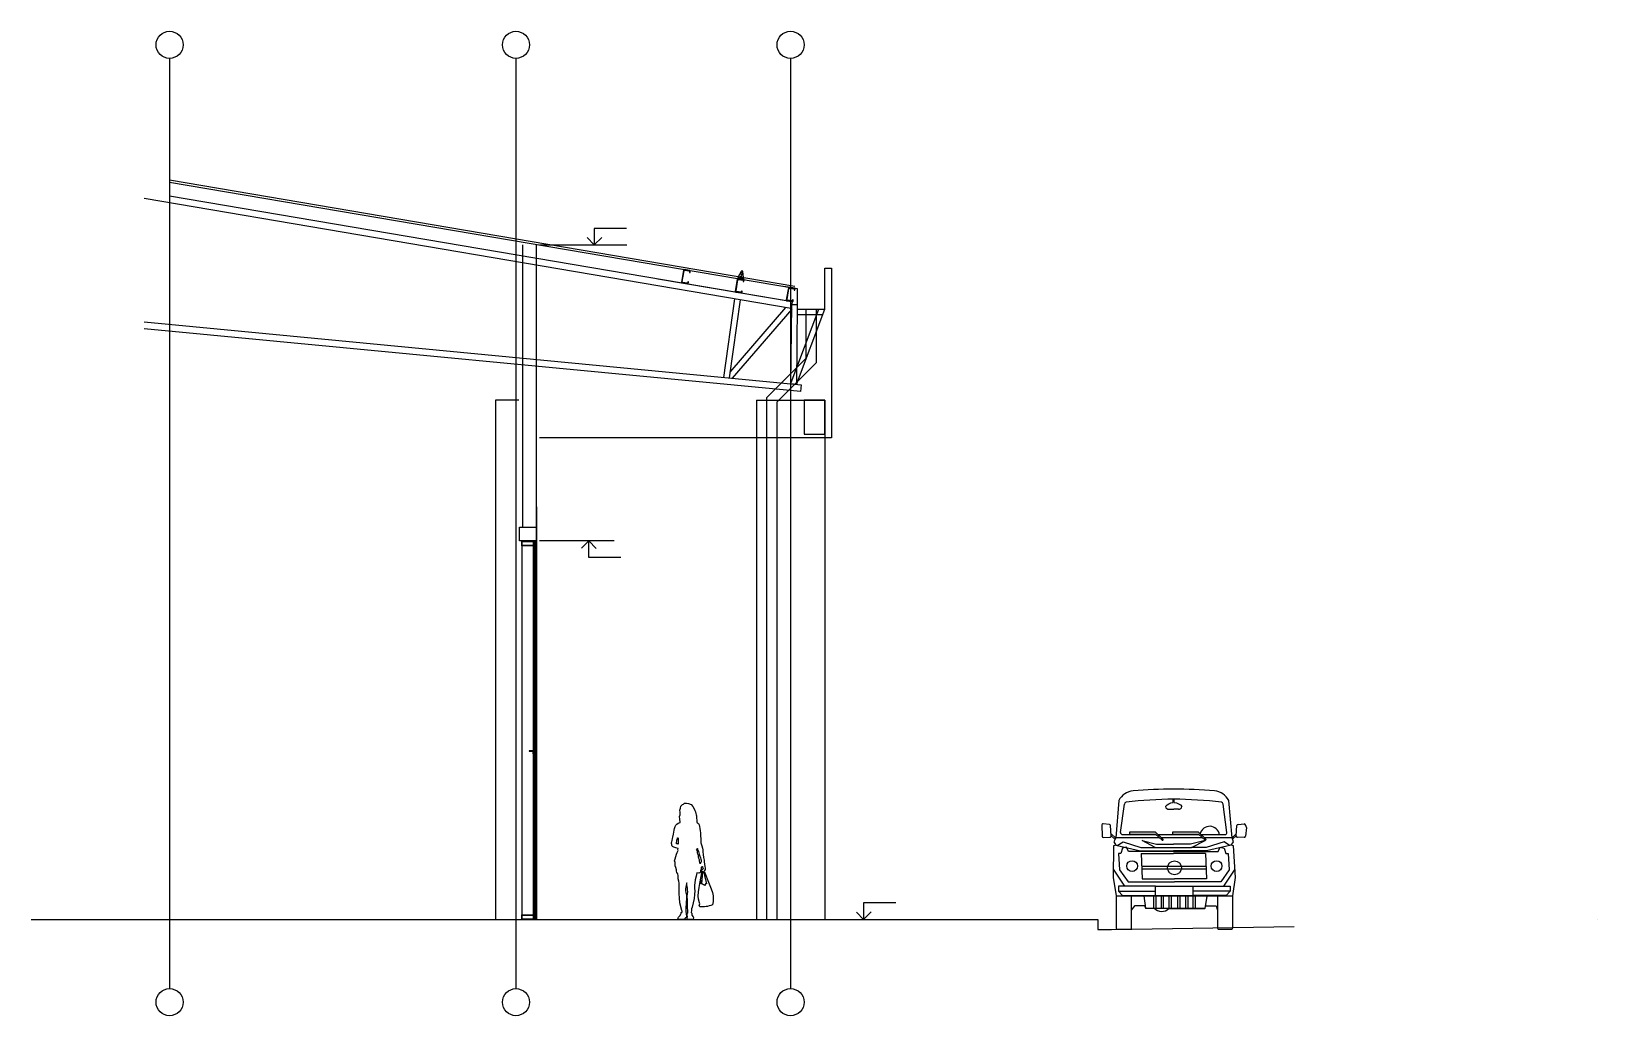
# Model space of a CAD drawing. Header units: metres. Extents: x -26.5 to -3.6, y 41.5 to 55.9.
import ezdxf

# ---------------------------------------------------------------- set-up
doc = ezdxf.new("R2010")
doc.units = ezdxf.units.M
for name, color, linetype in [('0-cortes', 7, 'Continuous'), ('0-EJES', 7, 'Continuous'), ('A-FLOR', 7, 'Continuous')]:
    doc.layers.add(name, color=color, linetype=linetype)

msp = doc.modelspace()

# ---------------------------------------------------------------- linework, layer by layer
at = {"color": 8}
for p, q in [((-24.475, 53.736), (-15.322, 52.181)), ((-24.475, 53.705), (-15.327, 52.152)), ((-24.475, 53.502), (-15.36, 51.955)), ((-19.061, 52.786), (-17.784, 52.786)), ((-16.146, 52.321), (-16.104, 52.4)), ((-16.101, 52.288), (-16.125, 52.293)), ((-16.072, 52.309), (-16.085, 52.396)), ((-15.374, 50.772), (-14.97, 51.845)), ((-15.299, 50.743), (-14.885, 51.845)), ((-15.16, 51.845), (-15.16, 51.124)), ((-15.01, 51.845), (-15.01, 51.062)), ((-15.285, 51.765), (-14.915, 51.765)), ((-15.16, 51.124), (-15.738, 50.545)), ((-15.01, 51.062), (-15.588, 50.483)), ((-19.705, 50.514), (-19.705, 42.914)), ((-19.361, 50.514), (-19.705, 50.514)), ((-15.885, 50.514), (-14.885, 50.514)), ((-15.885, 50.514), (-15.885, 42.914)), ((-15.738, 50.545), (-15.738, 42.914)), ((-15.588, 50.483), (-15.588, 42.914)), ((-14.885, 50.514), (-14.885, 42.914)), ((-19.105, 48.953), (-19.105, 42.914)), ((-19.131, 48.447), (-19.132, 48.447)), ((-19.131, 48.447), (-19.132, 48.447)), ((-19.132, 48.435), (-19.131, 48.435)), ((-19.132, 48.435), (-19.131, 48.435)), ((-19.124, 48.44), (-19.125, 48.44)), ((-19.124, 48.44), (-19.125, 48.44)), ((-19.113, 48.435), (-19.125, 48.435)), ((-19.113, 48.435), (-19.125, 48.435)), ((-19.114, 48.44), (-19.113, 48.44)), ((-19.114, 48.44), (-19.113, 48.44)), ((-17.969, 48.453), (-19.061, 48.453)), ((-19.137, 45.355), (-19.138, 45.355)), ((-19.137, 45.339), (-19.138, 45.339)), ((-19.131, 45.368), (-19.132, 45.368)), ((-19.131, 45.326), (-19.132, 45.326)), ((-19.113, 45.366), (-19.125, 45.366)), ((-19.124, 45.361), (-19.125, 45.361)), ((-19.125, 45.34), (-19.125, 45.34)), ((-19.125, 45.34), (-19.125, 45.34)), ((-19.124, 45.333), (-19.125, 45.333)), ((-19.113, 45.328), (-19.125, 45.328)), ((-19.114, 45.361), (-19.113, 45.361)), ((-19.114, 45.333), (-19.113, 45.333)), ((-19.113, 45.34), (-19.112, 45.34)), ((-19.113, 45.34), (-19.112, 45.34)), ((-10.554, 44.187), (-10.498, 44.602)), ((-9.845, 44.529), (-9.776, 44.529)), ((-9.784, 44.624), (-9.784, 44.672)), ((-9.707, 44.529), (-9.776, 44.529)), ((-9.768, 44.624), (-9.768, 44.672)), ((-8.998, 44.187), (-9.054, 44.602)), ((-10.83, 44.291), (-10.825, 44.132)), ((-10.718, 44.304), (-10.809, 44.311)), ((-10.69, 44.138), (-10.7, 44.286)), ((-8.862, 44.138), (-8.852, 44.286)), ((-8.834, 44.304), (-8.743, 44.311)), ((-8.713, 44.256), (-8.727, 44.132)), ((-10.805, 44.113), (-10.709, 44.117)), ((-10.629, 44.105), (-10.692, 44.166)), ((-10.691, 44.138), (-10.636, 44.09)), ((-10.602, 43.997), (-10.514, 44.051)), ((-10.525, 44.154), (-10.032, 44.154)), ((-10.514, 44.051), (-10.258, 43.966)), ((-10.042, 44.188), (-10.422, 44.188)), ((-10.422, 44.188), (-10.422, 44.162)), ((-10.422, 44.162), (-10.041, 44.162)), ((-10.047, 43.966), (-10.238, 44.066)), ((-10.238, 44.066), (-10.028, 44.015)), ((-9.934, 44.087), (-10.042, 44.188)), ((-10.041, 44.162), (-9.943, 44.072)), ((-10.005, 44.154), (-9.405, 44.154)), ((-9.415, 44.188), (-9.795, 44.188)), ((-9.795, 44.188), (-9.795, 44.162)), ((-9.795, 44.162), (-9.414, 44.162)), ((-9.314, 44.066), (-9.533, 44.015)), ((-9.514, 43.966), (-9.314, 44.066)), ((-9.307, 44.087), (-9.415, 44.188)), ((-9.414, 44.162), (-9.316, 44.072)), ((-9.378, 44.154), (-9.027, 44.154)), ((-9.038, 44.051), (-9.303, 43.966)), ((-8.959, 43.997), (-9.038, 44.051)), ((-8.923, 44.105), (-8.86, 44.166)), ((-8.861, 44.138), (-8.916, 44.09)), ((-8.747, 44.113), (-8.843, 44.117)), ((-10.623, 44.002), (-10.264, 43.917)), ((-10.584, 43.877), (-10.57, 43.637)), ((-10.548, 43.877), (-10.584, 43.877)), ((-10.524, 43.956), (-10.548, 43.877)), ((-10.466, 43.97), (-10.524, 43.956)), ((-10.436, 43.905), (-10.466, 43.97)), ((-9.78, 43.905), (-10.436, 43.905)), ((-10.264, 43.917), (-9.78, 43.917)), ((-10.258, 43.966), (-10.047, 43.966)), ((-10.251, 43.877), (-9.78, 43.877)), ((-10.047, 43.966), (-9.514, 43.966)), ((-10.028, 44.015), (-9.78, 44.015)), ((-9.533, 44.015), (-9.78, 44.015)), ((-9.297, 43.917), (-9.78, 43.917)), ((-9.78, 43.905), (-9.125, 43.905)), ((-9.309, 43.877), (-9.78, 43.877)), ((-9.303, 43.966), (-9.514, 43.966)), ((-8.937, 44.002), (-9.297, 43.917)), ((-9.125, 43.905), (-9.095, 43.97)), ((-9.095, 43.97), (-9.037, 43.956)), ((-9.037, 43.956), (-9.013, 43.877)), ((-9.013, 43.877), (-8.977, 43.877)), ((-8.977, 43.877), (-8.964, 43.637)), ((-10.49, 43.4), (-10.656, 43.647)), ((-10.57, 43.637), (-10.445, 43.462)), ((-8.964, 43.637), (-9.089, 43.462)), ((-9.044, 43.4), (-8.878, 43.647)), ((-10.044, 43.4), (-10.584, 43.4)), ((-10.584, 43.4), (-10.584, 43.328)), ((-10.445, 43.462), (-9.767, 43.462)), ((-10.044, 43.4), (-9.491, 43.4)), ((-10.044, 43.265), (-10.044, 43.4)), ((-9.089, 43.462), (-9.767, 43.462)), ((-9.491, 43.265), (-9.491, 43.4)), ((-9.491, 43.4), (-8.95, 43.4)), ((-8.95, 43.4), (-8.95, 43.328)), ((-10.619, 43.258), (-8.912, 43.258)), ((-10.584, 43.328), (-10.044, 43.328)), ((-10.584, 43.328), (-10.526, 43.265)), ((-10.526, 43.265), (-10.044, 43.265)), ((-10.072, 43.258), (-10.072, 43.078)), ((-10.044, 43.265), (-9.491, 43.265)), ((-10.038, 43.258), (-10.038, 43.078)), ((-9.962, 43.258), (-9.962, 43.078)), ((-9.929, 43.258), (-9.929, 43.078)), ((-9.849, 43.258), (-9.849, 43.078)), ((-9.815, 43.258), (-9.815, 43.078)), ((-9.719, 43.258), (-9.719, 43.078)), ((-9.685, 43.258), (-9.685, 43.078)), ((-9.605, 43.258), (-9.605, 43.078)), ((-9.572, 43.258), (-9.572, 43.078)), ((-9.496, 43.258), (-9.496, 43.078)), ((-8.95, 43.328), (-9.491, 43.328)), ((-9.008, 43.265), (-9.491, 43.265)), ((-9.463, 43.258), (-9.462, 43.078)), ((-8.95, 43.328), (-9.008, 43.265)), ((-19.113, 42.936), (-19.125, 42.936)), ((-19.124, 42.931), (-19.125, 42.931)), ((-19.125, 42.924), (-19.125, 42.924)), ((-19.125, 42.924), (-19.125, 42.924)), ((-19.125, 42.924), (-19.125, 42.924)), ((-19.114, 42.931), (-19.113, 42.931)), ((-19.113, 42.924), (-19.112, 42.924)), ((-19.113, 42.924), (-19.112, 42.924)), ((-19.113, 42.924), (-19.112, 42.924)), ((-10.187, 43.078), (-10.06, 43.078))]:
    msp.add_line(p, q, dxfattribs=at)
at = {"color": 3}
for p, q in [((-19.302, 48.653), (-19.302, 52.786)), ((-19.102, 48.453), (-19.102, 52.786))]:
    msp.add_line(p, q, dxfattribs=at)
at = {"color": 11}
for p, q in [((-14.885, 51.845), (-14.885, 52.445)), ((-14.885, 52.445), (-14.785, 52.445)), ((-14.785, 52.445), (-14.785, 49.964)), ((-15.285, 52.145), (-15.482, 52.178)), ((-15.285, 51.845), (-15.285, 52.145)), ((-15.285, 51.845), (-14.885, 51.845)), ((-14.785, 49.964), (-19.061, 49.964)), ((-19.131, 48.447), (-19.13, 48.448)), ((-19.131, 48.447), (-19.13, 48.448)), ((-19.131, 45.354), (-19.131, 48.447)), ((-19.13, 48.448), (-19.128, 48.448)), ((-19.13, 48.448), (-19.128, 48.448)), ((-19.128, 48.447), (-19.127, 48.448)), ((-19.128, 48.447), (-19.128, 48.448)), ((-19.128, 48.447), (-19.127, 48.448)), ((-19.128, 48.447), (-19.128, 48.448)), ((-19.128, 45.354), (-19.128, 48.447)), ((-19.127, 48.448), (-19.125, 48.448)), ((-19.127, 48.448), (-19.125, 48.448)), ((-19.125, 48.447), (-19.125, 48.448)), ((-19.125, 48.447), (-19.125, 48.448)), ((-19.125, 45.354), (-19.125, 48.447)), ((-19.113, 48.447), (-19.112, 48.448)), ((-19.113, 48.447), (-19.112, 48.448)), ((-19.113, 45.354), (-19.113, 48.447)), ((-19.112, 48.448), (-19.109, 48.448)), ((-19.112, 48.448), (-19.109, 48.448)), ((-19.109, 48.447), (-19.108, 48.448)), ((-19.109, 48.447), (-19.109, 48.448)), ((-19.109, 48.447), (-19.108, 48.448)), ((-19.109, 48.447), (-19.109, 48.448)), ((-19.109, 45.354), (-19.109, 48.447)), ((-19.108, 48.448), (-19.105, 48.448)), ((-19.108, 48.448), (-19.105, 48.448)), ((-19.105, 48.447), (-19.105, 48.448)), ((-19.105, 48.447), (-19.105, 48.448)), ((-19.105, 45.354), (-19.105, 48.447)), ((-19.131, 45.354), (-19.13, 45.354)), ((-19.131, 42.924), (-19.131, 45.34)), ((-19.131, 45.34), (-19.13, 45.34)), ((-19.13, 45.354), (-19.128, 45.354)), ((-19.13, 45.34), (-19.128, 45.34)), ((-19.128, 45.354), (-19.127, 45.354)), ((-19.128, 45.354), (-19.128, 45.354)), ((-19.128, 42.924), (-19.128, 45.34)), ((-19.128, 45.34), (-19.127, 45.34)), ((-19.128, 45.34), (-19.128, 45.34)), ((-19.127, 45.354), (-19.125, 45.354)), ((-19.127, 45.34), (-19.125, 45.34)), ((-19.125, 45.354), (-19.125, 45.354)), ((-19.125, 45.354), (-19.125, 45.354)), ((-19.125, 45.354), (-19.125, 45.354)), ((-19.125, 42.924), (-19.125, 45.34)), ((-19.113, 45.354), (-19.112, 45.354)), ((-19.113, 45.354), (-19.112, 45.354)), ((-19.113, 45.354), (-19.112, 45.354)), ((-19.113, 42.924), (-19.113, 45.34)), ((-19.112, 45.354), (-19.109, 45.354)), ((-19.112, 45.34), (-19.109, 45.34)), ((-19.109, 45.354), (-19.108, 45.354)), ((-19.109, 45.354), (-19.109, 45.354)), ((-19.109, 42.924), (-19.109, 45.34)), ((-19.109, 45.34), (-19.108, 45.34)), ((-19.109, 45.34), (-19.109, 45.34)), ((-19.108, 45.354), (-19.105, 45.354)), ((-19.108, 45.34), (-19.105, 45.34)), ((-19.105, 45.354), (-19.105, 45.354)), ((-19.105, 42.924), (-19.105, 45.34)), ((-19.105, 45.34), (-19.105, 45.34)), ((-19.131, 42.924), (-19.13, 42.924)), ((-19.13, 42.924), (-19.128, 42.924)), ((-19.128, 42.924), (-19.127, 42.924)), ((-19.128, 42.924), (-19.128, 42.924)), ((-19.127, 42.924), (-19.125, 42.924)), ((-19.112, 42.924), (-19.109, 42.924)), ((-19.109, 42.924), (-19.108, 42.924)), ((-19.109, 42.924), (-19.109, 42.924)), ((-19.108, 42.924), (-19.105, 42.924)), ((-19.105, 42.924), (-19.105, 42.924))]:
    msp.add_line(p, q, dxfattribs=at)
at = {"color": 8, "linetype": 'CONTINUOUS', "ltscale": 100}
for p, q in [((-19.108, 45.354), (-19.108, 48.447)), ((-19.108, 42.924), (-19.108, 45.34))]:
    msp.add_line(p, q, dxfattribs=at)
at = {"color": 251}
for p, q in [((-19.162, 45.347), (-19.158, 45.349)), ((-19.162, 45.347), (-19.158, 45.345)), ((-19.158, 45.349), (-19.137, 45.349)), ((-19.158, 45.345), (-19.137, 45.345)), ((-19.157, 45.344), (-19.154, 45.349)), ((-19.155, 45.344), (-19.152, 45.349)), ((-19.153, 45.344), (-19.15, 45.349)), ((-19.151, 45.344), (-19.148, 45.349)), ((-19.149, 45.344), (-19.146, 45.349)), ((-19.147, 45.344), (-19.144, 45.349)), ((-19.145, 45.344), (-19.142, 45.349)), ((-19.143, 45.344), (-19.14, 45.349)), ((-19.141, 45.344), (-19.138, 45.349)), ((-19.137, 45.349), (-19.135, 45.352)), ((-19.137, 45.345), (-19.137, 45.349)), ((-19.137, 45.345), (-19.135, 45.342)), ((-19.135, 45.347), (-19.135, 45.347)), ((-19.135, 45.347), (-19.135, 45.347)), ((-19.135, 45.347), (-19.135, 45.347))]:
    msp.add_line(p, q, dxfattribs=at)
at = {"color": 4}
for p, q in [((-26.499, 42.914), (-10.885, 42.914)), ((-10.885, 42.914), (-10.885, 42.764)), ((-10.885, 42.764), (-10.685, 42.764)), ((-10.685, 42.764), (-8.014, 42.811))]:
    msp.add_line(p, q, dxfattribs=at)
at = {"color": 8}
for points in [[(-17.327, 52.289), (-15.36, 51.955), (-15.377, 51.856), (-24.849, 53.467)], [(-17.787, 53.027), (-18.258, 53.027), (-18.258, 52.786), (-18.364, 52.892), (-18.258, 52.786), (-18.148, 52.896)], [(-16.363, 50.845), (-16.202, 51.996)], [(-16.123, 51.983), (-16.283, 50.838)], [(-16.271, 50.921), (-15.453, 51.869)], [(-15.367, 51.846), (-16.241, 50.834)], [(-24.849, 51.66), (-15.23, 50.737)], [(-15.23, 50.737), (-15.24, 50.638), (-24.849, 51.557)], [(-17.869, 48.211), (-18.339, 48.211), (-18.339, 48.453), (-18.445, 48.347), (-18.339, 48.453), (-18.23, 48.343)], [(-10.626, 44.111), (-9.985, 44.111)], [(-9.96, 44.111), (-9.358, 44.111)], [(-9.333, 44.111), (-8.924, 44.111)], [(-10.251, 43.877), (-10.238, 43.506), (-9.767, 43.506)], [(-9.309, 43.877), (-9.296, 43.506), (-9.767, 43.506)], [(-10.238, 43.691), (-9.296, 43.691)], [(-10.238, 43.655), (-9.296, 43.655)], [(-13.845, 43.156), (-14.315, 43.156), (-14.315, 42.914), (-14.421, 43.02), (-14.315, 42.914), (-14.206, 43.024)], [(-10.395, 43.049), (-10.395, 43.258)], [(-10.216, 43.258), (-10.187, 43.078)], [(-9.292, 43.252), (-9.32, 43.072)]]:
    msp.add_lwpolyline(points, dxfattribs=at)
for points in [[(-16.856, 52.383), (-16.855, 52.391), (-16.853, 52.401, 0.414214), (-16.861, 52.413), (-16.94, 52.426, 0.414214), (-16.951, 52.418), (-16.982, 52.24, 0.414214), (-16.973, 52.229), (-16.895, 52.215, 0.414214), (-16.883, 52.224), (-16.881, 52.234), (-16.88, 52.241, 0.414214), (-16.882, 52.244), (-16.888, 52.245, 0.414214), (-16.89, 52.243), (-16.891, 52.235), (-16.891, 52.235, -0.414214), (-16.903, 52.227), (-16.962, 52.237, -0.414214), (-16.97, 52.249), (-16.943, 52.406, -0.414214), (-16.932, 52.415), (-16.873, 52.404, -0.414214), (-16.864, 52.393), (-16.864, 52.393), (-16.866, 52.385, 0.414214), (-16.864, 52.383), (-16.858, 52.382, 0.414214)], [(-16.069, 52.25), (-16.068, 52.257), (-16.066, 52.267, 0.414214), (-16.074, 52.279), (-16.153, 52.292, 0.414214), (-16.165, 52.284), (-16.195, 52.107, 0.414214), (-16.187, 52.095), (-16.108, 52.082, 0.414214), (-16.096, 52.09), (-16.095, 52.1), (-16.093, 52.108, 0.414214), (-16.095, 52.11), (-16.101, 52.111, 0.414214), (-16.103, 52.109), (-16.104, 52.101), (-16.104, 52.101, -0.414214), (-16.116, 52.093), (-16.175, 52.103, -0.414214), (-16.183, 52.115), (-16.156, 52.273, -0.414214), (-16.145, 52.281), (-16.086, 52.271, -0.414214), (-16.078, 52.259), (-16.078, 52.259), (-16.079, 52.251, 0.414214), (-16.077, 52.249), (-16.071, 52.248, 0.414214)], [(-15.322, 52.122), (-15.32, 52.13), (-15.319, 52.14, 0.414214), (-15.327, 52.152), (-15.406, 52.165, 0.414214), (-15.417, 52.157), (-15.447, 51.98, 0.414214), (-15.439, 51.968), (-15.36, 51.955, 0.414214), (-15.349, 51.963), (-15.347, 51.973), (-15.346, 51.981, 0.414214), (-15.348, 51.983), (-15.353, 51.984, 0.414214), (-15.356, 51.982), (-15.357, 51.974), (-15.357, 51.974, -0.414214), (-15.369, 51.966), (-15.428, 51.976, -0.414214), (-15.436, 51.988), (-15.409, 52.145, -0.414214), (-15.398, 52.154), (-15.338, 52.144, -0.414214), (-15.33, 52.132), (-15.33, 52.132), (-15.332, 52.124, 0.414214), (-15.33, 52.122), (-15.324, 52.121, 0.414214)]]:
    msp.add_lwpolyline(points, format="xyb", close=True, dxfattribs=at)
for points in [[(-16.146, 52.321), (-16.121, 52.317), (-16.125, 52.293), (-16.15, 52.297)], [(-16.096, 52.313), (-16.072, 52.309), (-16.076, 52.284), (-16.101, 52.288)], [(-15.367, 51.915), (-15.287, 51.914), (-15.299, 50.743), (-15.379, 50.751)], [(-19.148, 48.448), (-19.318, 48.448), (-19.318, 42.914), (-19.148, 42.914)], [(-19.124, 48.435), (-19.114, 48.435), (-19.114, 48.44), (-19.117, 48.443), (-19.12, 48.443), (-19.124, 48.44)], [(-19.124, 48.435), (-19.114, 48.435), (-19.114, 48.44), (-19.117, 48.443), (-19.12, 48.443), (-19.124, 48.44)], [(-19.123, 48.435), (-19.114, 48.435), (-19.114, 48.44), (-19.117, 48.442), (-19.12, 48.442), (-19.123, 48.44)], [(-19.123, 48.435), (-19.114, 48.435), (-19.114, 48.44), (-19.117, 48.442), (-19.12, 48.442), (-19.123, 48.44)], [(-19.124, 45.366), (-19.114, 45.366), (-19.114, 45.361), (-19.117, 45.358), (-19.12, 45.358), (-19.124, 45.361)], [(-19.124, 45.328), (-19.114, 45.328), (-19.114, 45.333), (-19.117, 45.336), (-19.12, 45.336), (-19.124, 45.333)], [(-19.123, 45.366), (-19.114, 45.366), (-19.114, 45.361), (-19.117, 45.359), (-19.12, 45.359), (-19.123, 45.361)], [(-19.123, 45.328), (-19.114, 45.328), (-19.114, 45.333), (-19.117, 45.335), (-19.12, 45.335), (-19.123, 45.333)], [(-19.124, 42.936), (-19.114, 42.936), (-19.114, 42.931), (-19.117, 42.928), (-19.12, 42.928), (-19.124, 42.931)], [(-19.123, 42.936), (-19.114, 42.936), (-19.114, 42.931), (-19.117, 42.929), (-19.12, 42.929), (-19.123, 42.931)]]:
    msp.add_lwpolyline(points, close=True, dxfattribs=at)
at = {"color": 4}
for points in [[(-15.185, 50.514), (-15.185, 50.014), (-14.885, 50.014), (-14.885, 50.514)], [(-19.352, 48.653), (-19.102, 48.653), (-19.102, 48.453), (-19.352, 48.453)]]:
    msp.add_lwpolyline(points, close=True, dxfattribs=at)
at = {"color": 11}
for points in [[(-19.148, 48.414), (-19.148, 48.384, -0.414214), (-19.149, 48.383), (-19.317, 48.383, -0.414214), (-19.318, 48.384), (-19.318, 48.447, -0.414214), (-19.317, 48.448), (-19.149, 48.448, -0.414214), (-19.148, 48.447), (-19.148, 48.416), (-19.149, 48.415)], [(-19.155, 48.406, 0.414214), (-19.154, 48.405), (-19.151, 48.405), (-19.151, 48.386, -0.414214), (-19.152, 48.385), (-19.314, 48.385, -0.414214), (-19.315, 48.386), (-19.315, 48.444, -0.414214), (-19.314, 48.445), (-19.152, 48.445, -0.414214), (-19.151, 48.444), (-19.151, 48.425), (-19.154, 48.425, 0.414214), (-19.155, 48.424)], [(-19.211, 45.379, 0.364214), (-19.21, 45.378), (-19.208, 45.378), (-19.206, 45.378), (-19.206, 45.375), (-19.207, 45.375, 0.414214), (-19.208, 45.374, 0.414214), (-19.207, 45.374), (-19.204, 45.374), (-19.204, 45.378), (-19.154, 45.378), (-19.154, 45.372, 0.825285), (-19.153, 45.371), (-19.151, 45.375, 0.530986), (-19.152, 45.375), (-19.152, 45.375), (-19.152, 45.378), (-19.148, 45.378), (-19.148, 45.379), (-19.21, 45.379, 0.414214), (-19.211, 45.379)], [(-19.148, 42.946), (-19.148, 42.915, -0.414214), (-19.149, 42.914), (-19.317, 42.914, -0.414214), (-19.318, 42.915), (-19.318, 42.978, -0.414214), (-19.317, 42.979), (-19.149, 42.979, -0.414214), (-19.148, 42.978), (-19.148, 42.948), (-19.149, 42.947)], [(-19.155, 42.938, 0.414214), (-19.154, 42.937), (-19.151, 42.937), (-19.151, 42.918, -0.414214), (-19.152, 42.917), (-19.314, 42.917, -0.414214), (-19.315, 42.918), (-19.315, 42.976, -0.414214), (-19.314, 42.977), (-19.152, 42.977, -0.414214), (-19.151, 42.976), (-19.151, 42.957), (-19.154, 42.957, 0.414214), (-19.155, 42.956)]]:
    msp.add_lwpolyline(points, format="xyb", close=True, dxfattribs=at)
at = {"color": 8}
for points in [[(-9.848, 43.072), (-9.32, 43.072), (-9.305, 43.11), (-9.155, 43.11), (-9.137, 43.049), (-9.137, 42.79, 0.414214), (-9.117, 42.771), (-8.932, 42.771, 0.414214), (-8.912, 42.79), (-8.912, 43.258), (-8.87, 43.526), (-8.902, 43.992), (-8.935, 44.002), (-8.899, 44.051), (-8.923, 44.105), (-8.97, 44.653, 0.248273), (-9.178, 44.796, 0.017317), (-9.776, 44.82, 0.018859), (-10.371, 44.796, 0.248273), (-10.58, 44.653), (-10.626, 44.105), (-10.651, 44.051), (-10.623, 44.002), (-10.657, 43.992), (-10.662, 43.526), (-10.619, 43.258), (-10.619, 42.79, 0.414214), (-10.599, 42.771), (-10.414, 42.771, 0.414214), (-10.395, 42.79), (-10.395, 43.049), (-10.34, 43.119), (-10.203, 43.119), (-10.187, 43.078), (-9.318, 43.077)], [(-9.896, 44.566, -0.216214), (-9.784, 44.624, -1.192684)], [(-9.768, 44.624, -0.216214), (-9.656, 44.566, -1.192684)], [(-9.137, 43.258), (-9.137, 43.049, 0.414214)]]:
    msp.add_lwpolyline(points, format="xyb", dxfattribs=at)
for centre, radius in [((-16.136, 52.307), 0.00392), ((-16.108, 52.322), 0.0075), ((-16.103, 52.351), 0.0075), ((-16.098, 52.38), 0.0075), ((-16.086, 52.299), 0.00392), ((-10.385, 43.694), 0.0789), ((-9.764, 43.668), 0.102), ((-9.149, 43.694), 0.0789)]:
    msp.add_circle(centre, radius, dxfattribs=at)
for centre, radius, start, end in [((-16.095, 52.395), 0.01, 8.7972, 151.9273), ((-19.119, 48.459), 0.0134, 240.9259, 299.0741), ((-19.119, 48.459), 0.0134, 240.9259, 299.0741), ((-19.119, 45.342), 0.0134, 60.9259, 119.0741), ((-19.119, 45.352), 0.0134, 240.9259, 299.0741), ((-19.091, 45.347), 0.0155, 152.9454, 207.0546), ((-10.469, 44.598), 0.0294, 97.3311, 172.3482), ((-9.776, 39.211), 5.461, 82.6689, 97.3311), ((-9.855, 44.569), 0.0413, 184.5766, 284.1312), ((-9.697, 44.569), 0.0413, 255.8688, 355.4234), ((-9.083, 44.598), 0.0294, 7.6518, 82.6689), ((-10.811, 44.292), 0.0196, 85.2187, 181.7883), ((-10.72, 44.284), 0.0196, 3.9897, 85.2187), ((-9.25, 44.131), 0.145, 8.754, 166.3234), ((-8.832, 44.284), 0.0196, 94.7813, 176.0103), ((-8.792, 44.249), 0.0793, 5.0706, 52.0037), ((-10.806, 44.133), 0.0196, 181.7883, 272.2483), ((-10.709, 44.137), 0.0196, 272.2483, 3.9897), ((-10.525, 44.183), 0.0294, 172.3482, 270), ((-9.939, 44.08), 0.00843, 241.9249, 53.9896), ((-9.312, 44.08), 0.00843, 241.9249, 53.9896), ((-9.027, 44.183), 0.0294, 270, 7.6518), ((-8.843, 44.137), 0.0196, 176.0103, 267.7517), ((-8.746, 44.133), 0.0196, 267.7517, 358.2117), ((-19.119, 42.912), 0.0134, 60.9259, 119.0741), ((-9.951, 43.179), 0.149, 222.6533, 313.7886)]:
    msp.add_arc(centre, radius, start, end, dxfattribs=at)
at = {"color": 251, "extrusion": (0, 0, -1)}
for start, end in [(167.6877, 179.1621), (-179.1621, -167.6877)]:
    msp.add_arc((19.158, 45.347), 0.0234, start, end, dxfattribs=at)
at = {"layer": '0-cortes', "color": 251}
for points in [[(-17, 44.338), (-17.008, 44.381), (-17.013, 44.42), (-17.002, 44.444), (-16.999, 44.484), (-17.004, 44.514), (-16.994, 44.542), (-16.993, 44.569), (-16.969, 44.594), (-16.953, 44.602), (-16.937, 44.614), (-16.906, 44.613), (-16.878, 44.611), (-16.841, 44.595), (-16.817, 44.568), (-16.798, 44.533), (-16.788, 44.508), (-16.775, 44.487), (-16.771, 44.463), (-16.766, 44.443), (-16.76, 44.43), (-16.76, 44.407), (-16.762, 44.394), (-16.756, 44.368), (-16.759, 44.341), (-16.759, 44.33), (-16.746, 44.325), (-16.732, 44.316), (-16.722, 44.296), (-16.719, 44.274), (-16.714, 44.242), (-16.71, 44.212), (-16.705, 44.178), (-16.705, 44.131), (-16.699, 44.096), (-16.7, 44.057), (-16.698, 44.036), (-16.686, 43.991), (-16.676, 43.957), (-16.669, 43.933), (-16.67, 43.903), (-16.666, 43.865), (-16.658, 43.819), (-16.651, 43.78), (-16.651, 43.754), (-16.647, 43.723), (-16.642, 43.69), (-16.635, 43.668), (-16.637, 43.645), (-16.645, 43.629), (-16.65, 43.62), (-16.576, 43.435), (-16.555, 43.386), (-16.546, 43.36), (-16.53, 43.308), (-16.517, 43.26), (-16.516, 43.215), (-16.517, 43.173), (-16.521, 43.153), (-16.526, 43.127), (-16.553, 43.118), (-16.576, 43.114), (-16.6, 43.103), (-16.622, 43.103), (-16.643, 43.098), (-16.706, 43.096), (-16.721, 43.113), (-16.714, 43.139), (-16.717, 43.158), (-16.733, 43.211), (-16.739, 43.253), (-16.731, 43.319), (-16.723, 43.378), (-16.712, 43.438), (-16.681, 43.617), (-16.69, 43.63), (-16.699, 43.639), (-16.701, 43.623), (-16.703, 43.606), (-16.706, 43.597), (-16.718, 43.596), (-16.728, 43.592), (-16.757, 43.594), (-16.768, 43.544), (-16.779, 43.492), (-16.787, 43.447), (-16.79, 43.413), (-16.79, 43.383), (-16.789, 43.364), (-16.785, 43.332), (-16.789, 43.276), (-16.795, 43.22), (-16.81, 43.154), (-16.824, 43.094), (-16.833, 43.066), (-16.836, 43.046), (-16.838, 43.015), (-16.832, 43.003), (-16.83, 42.975), (-16.81, 42.95), (-16.805, 42.939), (-16.812, 42.914), (-16.892, 42.914), (-16.9, 42.93), (-16.895, 42.951), (-16.897, 42.976), (-16.897, 43.001), (-16.89, 43.009), (-16.893, 43.118), (-16.893, 43.169), (-16.896, 43.195), (-16.897, 43.255), (-16.892, 43.287), (-16.89, 43.319), (-16.893, 43.348), (-16.895, 43.371), (-16.899, 43.401), (-16.901, 43.421), (-16.901, 43.443), (-16.904, 43.449), (-16.909, 43.437), (-16.912, 43.411), (-16.916, 43.385), (-16.925, 43.36), (-16.921, 43.338), (-16.916, 43.307), (-16.91, 43.28), (-16.91, 43.253), (-16.908, 43.22), (-16.909, 43.199), (-16.912, 43.177), (-16.915, 43.141), (-16.918, 43.091), (-16.92, 43.019), (-16.911, 43.009), (-16.907, 42.942), (-16.921, 42.934), (-16.943, 42.914), (-17.024, 42.915), (-17.033, 42.925), (-17.024, 42.948), (-17.003, 42.968), (-16.991, 42.994), (-16.986, 43.002), (-16.984, 43.016), (-16.974, 43.02), (-16.972, 43.032), (-16.975, 43.046), (-17.008, 43.154), (-17.01, 43.228), (-17.017, 43.286), (-17.018, 43.341), (-17.017, 43.402), (-17.017, 43.444), (-17.022, 43.472), (-17.029, 43.508), (-17.031, 43.551), (-17.033, 43.58), (-17.049, 43.598), (-17.054, 43.62), (-17.057, 43.639), (-17.064, 43.671), (-17.074, 43.696), (-17.075, 43.748), (-17.082, 43.769), (-17.075, 43.801), (-17.064, 43.834), (-17.055, 43.87), (-17.046, 43.894), (-17.037, 43.914), (-17.03, 43.921), (-17.033, 43.932), (-17.031, 43.949), (-17.066, 43.96), (-17.092, 43.97), (-17.113, 43.981), (-17.12, 43.988), (-17.125, 43.996), (-17.125, 44.008), (-17.126, 44.024), (-17.126, 44.038), (-17.122, 44.051), (-17.117, 44.068), (-17.112, 44.096), (-17.108, 44.117), (-17.099, 44.159), (-17.09, 44.219), (-17.085, 44.246), (-17.076, 44.274), (-17.064, 44.294), (-17.051, 44.309), (-17.032, 44.32), (-17.016, 44.329), (-17.003, 44.334), (-17, 44.338)], [(-17.033, 44.016), (-17.041, 44.018), (-17.053, 44.021), (-17.057, 44.024), (-17.057, 44.027), (-17.057, 44.036), (-17.051, 44.063), (-17.048, 44.075), (-17.045, 44.086), (-17.042, 44.098), (-17.038, 44.109), (-17.033, 44.109), (-17.029, 44.102), (-17.028, 44.088), (-17.028, 44.079), (-17.029, 44.073), (-17.03, 44.062), (-17.03, 44.046), (-17.029, 44.027), (-17.03, 44.019), (-17.033, 44.016)], [(-16.708, 43.726), (-16.713, 43.748), (-16.719, 43.766), (-16.72, 43.787), (-16.729, 43.804), (-16.732, 43.828), (-16.735, 43.849), (-16.742, 43.869), (-16.747, 43.888), (-16.748, 43.904), (-16.751, 43.923), (-16.76, 43.933), (-16.757, 43.941), (-16.754, 43.947), (-16.752, 43.952), (-16.748, 43.951), (-16.746, 43.943), (-16.74, 43.924), (-16.733, 43.905), (-16.722, 43.867), (-16.713, 43.838), (-16.705, 43.814), (-16.699, 43.794), (-16.695, 43.778), (-16.693, 43.765), (-16.693, 43.755), (-16.696, 43.745), (-16.701, 43.735), (-16.708, 43.726)], [(-16.678, 43.642), (-16.691, 43.645), (-16.691, 43.664), (-16.688, 43.673), (-16.687, 43.68), (-16.682, 43.686), (-16.676, 43.686), (-16.674, 43.683), (-16.672, 43.676), (-16.669, 43.667), (-16.666, 43.656), (-16.664, 43.653), (-16.668, 43.647), (-16.673, 43.644), (-16.678, 43.642)], [(-16.682, 43.436), (-16.67, 43.616), (-16.664, 43.616), (-16.66, 43.614), (-16.643, 43.557), (-16.617, 43.435), (-16.623, 43.434), (-16.631, 43.432), (-16.633, 43.421), (-16.635, 43.414), (-16.641, 43.41), (-16.645, 43.412), (-16.659, 43.421), (-16.676, 43.43), (-16.682, 43.436)], [(-16.692, 43.489), (-16.697, 43.475), (-16.701, 43.463), (-16.701, 43.447), (-16.701, 43.438), (-16.696, 43.435), (-16.692, 43.44), (-16.691, 43.461), (-16.69, 43.481), (-16.692, 43.489)]]:
    msp.add_lwpolyline(points, dxfattribs=at)
at = {"layer": '0-EJES'}
for p, q in [((-24.475, 55.516), (-24.475, 41.9)), ((-19.405, 55.516), (-19.405, 41.9)), ((-15.385, 55.516), (-15.385, 41.9))]:
    msp.add_line(p, q, dxfattribs=at)
for centre in [(-24.475, 55.714), (-19.405, 55.714), (-15.385, 55.714), (-24.475, 41.702), (-19.405, 41.702), (-15.385, 41.702)]:
    msp.add_circle(centre, 0.198, dxfattribs=at)
at = {"layer": 'A-FLOR'}
msp.add_line((-3.57, 42.914), (-3.57, 42.913), dxfattribs=at)

doc.saveas('drawing.dxf')
